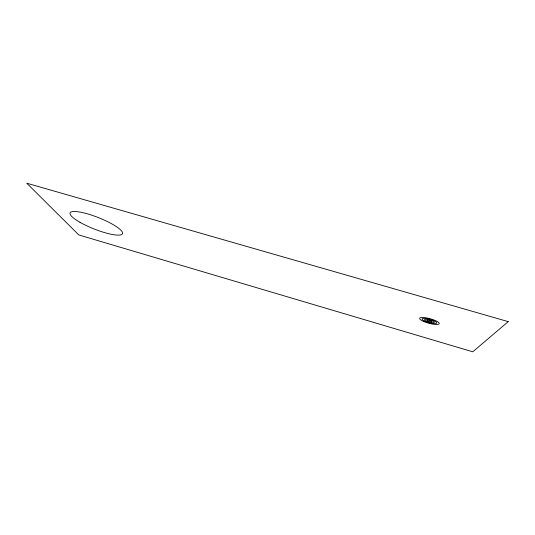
<?xml version="1.0" encoding="UTF-8"?>
<svg xmlns="http://www.w3.org/2000/svg" width="535" height="535" viewBox="0 0 535 535"><rect width="100%" height="100%" fill="white"/><g stroke="black" fill="none" stroke-linecap="round" stroke-linejoin="round"><path stroke-width="0.8" d="M508.25 321.635L472.766 351.803L78.812 234.945L26.75 183.197L508.25 321.635M423.834 321.548A10.178 2.367 15.3 0 0 439.242 323.702A10.178 2.367 15.3 0 0 425.245 317.69A10.178 2.367 15.3 0 0 423.834 321.548M425.238 321.421A7.63 1.772 15.3 0 0 436.781 323.026A7.63 1.772 15.3 0 0 426.255 318.519A7.63 1.772 15.3 0 0 425.238 321.421M426.636 321.294A5.089 1.184 15.3 0 0 434.313 322.351A5.089 1.184 15.3 0 0 427.284 319.348A5.089 1.184 15.3 0 0 426.636 321.294M428.02 321.147A2.541 0.588 15.3 0 0 431.859 321.675A2.541 0.588 15.3 0 0 428.334 320.171A2.541 0.588 15.3 0 0 428.02 321.147M80.016 222.326A28.188 6.079 21.6 0 0 122.321 233.989A28.188 6.079 21.6 0 0 86.536 213.599A28.188 6.079 21.6 0 0 80.016 222.326"/></g></svg>
